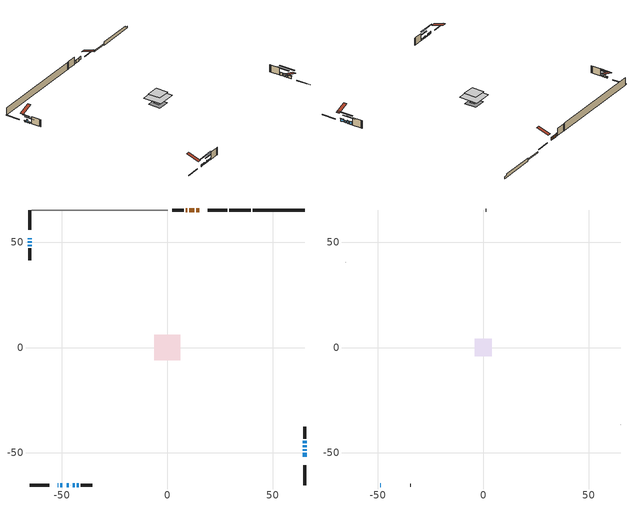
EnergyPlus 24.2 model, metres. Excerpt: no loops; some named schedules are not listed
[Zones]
conditioned space
 floor adiabatic (Floor2 construction): -1.74,-1.74 -1.74,1.74 1.74,1.74 1.74,-1.74 z0.92
 floor adiabatic (AdiabaticFloorConstruction): -6.13,-6.13 -6.13,6.13 6.13,6.13 6.13,-6.13 z3.36
 floor foundation (Slab1 construction): -4,-4 -4,4 4,4 4,-4 z-1.31
 floor foundation (Slab2 construction): -1.74,-1.74 -1.74,1.74 1.74,1.74 1.74,-1.74 z-0.65
 wall outside (RimJoist1 construction): 28.58,65.29 19.22,65.29 / -65.29,-65.29 -55.92,-65.29 / -65.29,65.29 -65.29,55.92 / 65.29,-65.29 65.29,-55.92 z0.92:1.22
 wall outside (AdiabaticWallConstruction 1): 15.23,65.29 13.71,65.29 / 12.78,65.29 10.42,65.29 / 9.49,65.29 8.78,65.29 z0.92:2.95
 wall outside (AdiabaticWallConstruction): -51.94,-65.29 -51.73,-65.29 / -45.93,-65.29 -45.72,-65.29 z0.92:2.14; 65.29,-51.93 65.29,-49.9 z0.92:2.6; -50.8,-65.29 -49.83,-65.29 / -43,-65.29 -42.03,-65.29 z0.92:1.78; -65.29,51.94 -65.29,51.32 z0.92:1.53; 65.29,-48.98 65.29,-48.31 z0.92:2.09; -47.77,-65.29 -46.85,-65.29 z0.92:1.43; 65.29,-47.38 65.29,-46.37 / 65.29,-45.44 65.29,-44.17 / -65.29,50.4 -65.29,49.76 z0.92:2.95; -44.79,-65.29 -43.93,-65.29 / -65.29,48.83 -65.29,47.97 z0.92:1.89
 wall outside (Wall1 construction): 7.86,65.29 2.33,65.29 / -41.11,-65.29 -35.58,-65.29 / -65.29,47.04 -65.29,41.52 / 65.29,-43.24 65.29,-37.72 z0.92:5.8
 wall foundation (FoundationWall1 construction): 40.5,65.29,-1.31 40.5,65.29,0.92 62.81,65.29,0.92 62.81,65.29,-0.16 65.29,65.29,-0.16 65.29,65.29,-1.31
 wall foundation (FoundationWall2 construction): 39.57,65.29 29.51,65.29 z-0.65:0.02
 wall adiabatic (Wall4 construction): 0.32,65.29 -64.36,65.29 z0.92:5.8
 window (WindowConstruction 9): -51.93,-65.29 -51.73,-65.29 z0.92:2.14
 window (WindowConstruction 6): 65.29,-51.93 65.29,-49.9 z0.92:2.6
 window (WindowConstruction 7): -50.8,-65.29 -49.83,-65.29 z0.92:1.78
 window (WindowConstruction 8): -65.29,51.93 -65.29,51.32 z0.92:1.53
 window (WindowConstruction 11): 65.29,-48.97 65.29,-48.31 z0.92:2.09
 window (WindowConstruction 12): -47.77,-65.29 -46.86,-65.29 z0.92:1.43
 window (WindowConstruction 10): -45.93,-65.29 -45.72,-65.29 z0.92:2.14
 window (WindowConstruction): 65.29,-47.38 65.29,-46.37 z0.92:2.95
 window (WindowConstruction 1): 65.29,-45.44 65.29,-44.17 z0.92:2.95
 window (WindowConstruction 2): -44.79,-65.29 -43.93,-65.29 z0.92:1.89
 window (WindowConstruction 3): -43,-65.29 -42.04,-65.29 z0.92:1.78
 window (WindowConstruction 4): -65.29,50.4 -65.29,49.76 z0.92:2.95
 window (WindowConstruction 5): -65.29,48.83 -65.29,47.97 z0.92:1.89
 door (Door): 15.23,65.29 13.71,65.29 z0.92:2.95
 door (Door 1): 12.78,65.29 10.42,65.29 z0.92:2.95
 door (Door 2): 9.49,65.29 8.78,65.29 z0.92:2.95
 ceiling adiabatic (AdiabaticFloorConstruction): 6.13,-6.13 6.13,6.13 -6.13,6.13 -6.13,-6.13 z3.36
attic - vented
 floor to conditioned space (Floor1 construction Reversed): -4.15,-4.15 -4.15,4.15 4.15,4.15 4.15,-4.15 z5.8
 wall outside (AdiabaticWallConstruction): -48.91,-65.29 -48.7,-65.29 z0.92:2.14
 wall outside (Wall3 construction): 1.4,65.29 1.25,65.29 / -34.65,-65.29 -34.5,-65.29 / -65.29,40.59 -65.29,40.44 / 65.29,-36.79 65.29,-36.64 z0.92:5.8
 window (WindowConstruction 13): -48.9,-65.29 -48.7,-65.29 z0.92:2.14
 roof outside (Roof1 construction): 16.16,65.29,5.8 16.16,57.2,8.49 18.29,57.2,8.49 18.29,65.29,5.8; -52.86,-65.29,5.8 -52.86,-57.2,8.49 -55,-57.2,8.49 -55,-65.29,5.8; -65.29,52.86,5.8 -57.2,52.86,8.49 -57.2,55,8.49 -65.29,55,5.8; 65.29,-52.86,5.8 57.2,-52.86,8.49 57.2,-55,8.49 65.29,-55,5.8
shading: 65.29,-49.7 65.29,-52.14 65.7,-52.14 65.7,-49.7 z2.8; -49.63,-65.29 -51,-65.29 -51,-65.7 -49.63,-65.7 z1.98; -65.29,51.12 -65.29,52.14 -65.7,52.14 -65.7,51.12 z1.73; 65.29,-43.23 65.29,-54.06 65.7,-54.06 65.7,-43.23 z7.17; -41.78,-65.29 -52.85,-65.29 -52.85,-65.7 -41.78,-65.7 z6.51; 65.29,-43.73 65.29,-50.02 65.7,-50.02 65.7,-43.73 z5.59; 65.29,-41.53 65.29,-48.08 65.7,-48.08 65.7,-41.53 z5.59; -41.29,-65.29 -47.43,-65.29 -47.43,-65.7 -41.29,-65.7 z4.53; -39.4,-65.29 -45.64,-65.29 -45.64,-65.7 -39.4,-65.7 z4.42; -65.29,47.12 -65.29,53.03 -65.7,53.03 -65.7,47.12 z5.59; -65.29,45.33 -65.29,51.47 -65.7,51.47 -65.7,45.33 z4.53
[Building]
Building 1: Terrain=Suburbs
[Site:Location]
Erieau AUT_ON: Latitude {deg}=42.25; Longitude {deg}=-81.9; Time Zone {hr}=-5; Elevation {m}=178; Keep Site Location Information=Yes
[Site:GroundTemperature:Shallow]
5.2292, 3.30147, 3.1471, 4.0619, 7.73432, 11.3896, 14.5586, 16.5661, 16.7366, 15.1039, 12.0157, 8.47254
[Site:WaterMainsTemperature]
Calculation Method=Schedule; Temperature Schedule=mains temperature schedule
[Material] Roughness=Rough; Thermal Absorptance=0.9
Name | Thickness {m} | Conductivity {W/m-K} | Density {kg/m3} | Specific Heat {J/kg-K} | Solar Absorptance | Visible Absorptance
asphalt or fiberglass shingles | 0.00635 | 0.162714 | 1121.4 | 1465.45 | 0.4 | 0.4
ceiling loosefill ins | 0.169333 | 0.0480833 | 16.02 | 1046.75 | 0.7 | 0.7
ceiling stud and cavity | 0.1397 | 0.80136 | 65.682 | 1177.47 | 0.7 | 0.7
concrete 4.0 in. | 0.1016 | 1.803125 | 2242.8 | 837.4 | 0.7 | 0.7
concrete 8.0 in. | 0.2032 | 1.803125 | 2242.8 | 837.4 | 0.7 | 0.7
door material | 0.04445 | 0.0451087 | 512.64 | 1214.23 | 0.7 | 0.7
door material 1 | 0.04445 | 0.053851 | 512.64 | 1214.23 | 0.7 | 0.7
exterior vertical ins | 0.0457286 | 0.029427 | 32.04 | 1214.23 | 0.7 | 0.7
exterior vertical ins 1 | 0.00963796 | 0.029427 | 32.04 | 1214.23 | 0.7 | 0.7
floor covering | 0.0127 | 0.0433444 | 54.468 | 1339.84 | 0.6 | 0.6
floor rigid ins; wall rigid ins | 0.512978 | 0.029427 | 32.04 | 1214.23 | 0.7 | 0.7
floor stud and cavity | 0.1397 | 0.100952 | 92.3553 | 1139.71 | 0.7 | 0.7
floor stud and cavity 1 | 0.1397 | 1.75129 | 37.0049 | 1207.88 | 0.7 | 0.7
furniture material conditioned space 1 | 0.1524 | 0.115458 | 640.8 | 1214.23 | 0.6 | 0.6
gypsum board | 0.0127 | 0.160291 | 801 | 837.4 | 0.6 | 0.6
gypsum board 1 | 0.0127 | 0.160291 | 801 | 837.4 | 0.7 | 0.7
osb sheathing 0.5 in. | 0.0127 | 0.115458 | 512.64 | 1214.23 | 0.7 | 0.7
osb sheathing 0.5 in. 1 | 0.0127 | 0.115458 | 512.64 | 1214.23 | 0.4 | 0.4
osb sheathing 0.75 in. | 0.01905 | 0.115458 | 512.64 | 1214.23 | 0.7 | 0.7
osb sheathing 2.0 in. | 0.0508 | 0.115458 | 512.64 | 1214.23 | 0.7 | 0.7
rim joist rigid ins | 0.051816 | 0.029427 | 32.04 | 1214.23 | 0.7 | 0.7
rim joist stud and cavity | 0.0508 | 0.311623 | 125.044 | 1163.47 | 0.6 | 0.6
slab rigid ins | 0.00025908 | 0.029427 | 32.04 | 1214.23 | 0.7 | 0.7
wall stud and cavity | 0.1397 | 0.515213 | 139.0536 | 1170.24 | 0.7 | 0.7
wall stud and cavity 1 | 0.0889 | 6.9971 | 50.32683 | 1063.81 | 0.6 | 0.6
wall stud and cavity 2 | 0.1397 | 0.321811 | 139.0536 | 1170.24 | 0.7 | 0.7
wall stud and cavity 3 | 0.0889 | 0.380278 | 52.3479 | 1209.89 | 0.7 | 0.7
wall stud and cavity 4 | 0.0889 | 0.391764 | 83.0341 | 1211.67 | 0.7 | 0.7
wood siding | 0.0254 | 0.102417 | 544.68 | 1172.36 | 0.4 | 0.4
wood siding 1 | 0.00254 | 0.102417 | 544.68 | 1172.36 | 0.4 | 0.4
wood siding 2; wood siding 3; wood siding 4 | 0.0254 | 0.102417 | 544.68 | 1172.36 | 0.7 | 0.7
[WindowMaterial:SimpleGlazingSystem]
Name | U-Factor {W/m2-K} | Solar Heat Gain Coefficient
WindowMaterial | 3.988795 | 0.7
WindowMaterial 1 | 4.269856 | 0.68
WindowMaterial 2 | 4.31414 | 0.68
WindowMaterial 3 | 4.037058 | 0.7
WindowMaterial 4 | 4.786554 | 0.64
WindowMaterial 5 | 3.026374 | 0.54
WindowMaterial 6 | 4.786554 | 0.61
WindowMaterial 7 | 2.52557 | 0.59
WindowMaterial 8 | 4.701384 | 0.64
[Construction]
AdiabaticFloorConstruction: floor stud and cavity 1, floor rigid ins, osb sheathing 0.75 in., floor covering
AdiabaticWallConstruction: wood siding 3, wall rigid ins, wall stud and cavity 3, gypsum board
AdiabaticWallConstruction 1: wood siding 4, wall rigid ins, wall stud and cavity 3, gypsum board
Door; Door 2: door material
Door 1: door material 1
Floor1 construction Reversed: gypsum board, ceiling stud and cavity, ceiling loosefill ins
Floor2 construction: floor stud and cavity, osb sheathing 0.75 in., floor covering
FoundationWall1 construction; FoundationWall2 construction: concrete 8.0 in., gypsum board 1
furniture construction conditioned space 1: furniture material conditioned space 1
PartitionWallConstruction: gypsum board, wall stud and cavity 4, gypsum board
RimJoist1 construction: wood siding 2, rim joist rigid ins, osb sheathing 2.0 in., rim joist stud and cavity
Roof1 construction: asphalt or fiberglass shingles
Slab1 construction: slab rigid ins, concrete 4.0 in.
Slab2 construction: concrete 4.0 in.
Wall1 construction: wood siding, osb sheathing 0.5 in., wall stud and cavity, gypsum board
Wall3 construction: wood siding 1, wall stud and cavity 1
Wall4 construction: osb sheathing 0.5 in. 1, wall stud and cavity 2, gypsum board
WindowConstruction: WindowMaterial
WindowConstruction 1; WindowConstruction 4: WindowMaterial 1
WindowConstruction 10: WindowMaterial 6
WindowConstruction 11: WindowMaterial 7
WindowConstruction 12: WindowMaterial 8
WindowConstruction 13; WindowConstruction 9: WindowMaterial 5
WindowConstruction 2; WindowConstruction 3; WindowConstruction 5; WindowConstruction 7: WindowMaterial 2
WindowConstruction 6: WindowMaterial 3
WindowConstruction 8: WindowMaterial 4
[Zone] Multiplier=1; Part of Total Floor Area=Yes
Name | Volume {m3}
attic - vented | 30.2146
conditioned space | 538.8
[Space]
Name | Zone | Volume {m3}
attic - vented 1 | attic - vented | 30.2146
conditioned space 1 | conditioned space | 538.8
[ZoneInfiltration:EffectiveLeakageArea]
infil attic - vented 1: Zone or Space=attic - vented 1; Schedule=Always On Discrete; Effective Air Leakage Area {cm2}=3312.48; Stack Coefficient=0.000526797; Wind Coefficient=1.55075e-05
[ZoneMixing]
whole house fan mix: Zone or Space=attic - vented; Schedule=Always On Continuous; Design Flow Rate Calculation Method=Flow/Zone; Design Flow Rate {m3/s}=0; Source Zone or Space=conditioned space
[SurfaceProperty:ExposedFoundationPerimeter] Exposed Perimeter Calculation Method=TotalExposedPerimeter
Name | Total Exposed Perimeter {m}
Slab1 | 24.789
Slab2 | 10.058
[InternalMass] Zone or ZoneList=conditioned space; Space or SpaceList=conditioned space 1
Name | Construction | Surface Area {m2}
furniture mass conditioned space 1 | furniture construction conditioned space 1 | 95.2799
partition wall mass | PartitionWallConstruction | 226.12
[Lights]
interior lighting: Zone or ZoneList or Space or SpaceList=conditioned space 1; Schedule=interior lighting schedule; Design Level Calculation Method=LightingLevel; Lighting Level {W}=343.2; Return Air Fraction=0; Fraction Radiant=0.6; Fraction Visible=0.2; Fraction Replaceable=1
[People]
occupants: Zone or ZoneList or Space or SpaceList=conditioned space 1; Number of People Schedule=occupants schedule; Number of People Calculation Method=People; Number of People=3; Fraction Radiant=0.314171; Sensible Heat Fraction=0.56303; Activity Level Schedule=occupants activity schedule; Carbon Dioxide Generation Rate {m3/s-W}=0; Enable ASHRAE 55 Comfort Warnings=No; Mean Radiant Temperature Calculation Type=EnclosureAveraged
[ElectricEquipment] Zone or ZoneList or Space or SpaceList=conditioned space 1; Design Level Calculation Method=EquipmentLevel
Name | Schedule | Design Level {W} | Fraction Latent | Fraction Radiant | Fraction Lost
clothes dryer | clothes dryer schedule | 140.772 | 0.015 | 0.081 | 0.85
clothes washer | clothes washer schedule | 32.1985 | 0.03 | 0.162 | 0.7
cooking range | cooking range schedule | 208.969 | 0.08 | 0.432 | 0.2
dishwasher | dishwasher schedule | 66.8632 | 0.3 | 0.18 | 0.4
fridge | fridge schedule | 72.9452 | 0 | 0.6 | 0
mech vent bath fan 0 | mech vent bath fan 0 schedule | 50.2 | 0 | 0 | 1
mech vent bath fan 1 | mech vent bath fan 1 schedule | 50.2 | 0 | 0 | 1
mech vent house fan | mech vent house fan schedule | 0 | 0 | 0 | 1
mech vent house fan cfis | mech vent house fan cfis schedule | 0 | 0 | 0 | 0
mech vent range fan 0 | mech vent range fan 0 schedule | 57 | 0 | 0 | 1
misc plug loads | misc plug loads schedule | 494.7 | 0.045 | 0.513 | 0.1
whole house fan | Always On Discrete | 0 | 0 | 0 | 1
[OtherEquipment] Zone or ZoneList or Space or SpaceList=conditioned space 1; Design Level Calculation Method=EquipmentLevel
Name | Fuel Type | Schedule | Design Level {W} | Fraction Latent | Fraction Radiant | Fraction Lost
clothes dryer 1 | Electricity | clothes dryer schedule | 0 | 0.015 | 0.081 | 0.85
cooking range 1 | Electricity | cooking range schedule | 0 | 0.08 | 0.432 | 0.2
general water use latent | None | general water use schedule | 59.3978 | 1 | 0 | 0
general water use sensible | None | general water use schedule | -58.539 | 0 | 0.6 | 0
mech vent house fan latent load | None | Always On Discrete | 0 | 1 | 0 | 0
mech vent house fan sensible load | None | Always On Discrete | 0 | 0 | 0 | 0
water heater energy adjustment1 | NaturalGas | Always On Discrete | 0.01 | 0 | 0 | 1
[ZoneInfiltration:DesignFlowRate] Zone or ZoneList or Space or SpaceList=conditioned space 1; Schedule=Always On Discrete; Design Flow Rate Calculation Method=Flow/Zone; Design Flow Rate {m3/s}=0
infil flow; natural vent flow; whole house fan flow
[Foundation:Kiva] Initial Indoor Air Temperature {C}=18; Wall Depth Below Slab {m}=0.2032; Custom Block X Position 1 {m}=0.2159; Custom Block Z Position 1 {m}=0
Name | Wall Height Above Grade {m} | Custom Block Material Name 1 | Custom Block Depth 1 {m}
Foundation Kiva 1 | 0.920008 | exterior vertical ins | 2.23001
Foundation Kiva 2 | 0.0200254 | exterior vertical ins 1 | 0.670011
[Foundation:Kiva:Settings]
Soil Conductivity {W/m-K}=0.849921; Soil Density {kg/m3}=1842.3; Soil Specific Heat {J/kg-K}=418.7; Ground Solar Absorptivity=0.9; Ground Thermal Absorptivity=0.9; Ground Surface Roughness {m}=0.03; Far-Field Width {m}=40; Deep-Ground Boundary Condition=ZeroFlux; Deep-Ground Depth {m}=40; Minimum Cell Dimension {m}=0.2; Maximum Cell Growth Coefficient=3; Simulation Timestep=Timestep
[Exterior:Lights]
exterior lighting: Schedule=exterior lighting schedule; Design Level {W}=75.6
[Schedule:Constant]
Name | Hourly Value
Always On Continuous; mech vent house fan schedule; mech vent house fan cfis schedule; Always On Discrete | 1
occupants activity schedule | 117.228
fridge schedule | 0
[Schedule:Week:Daily]
interior lighting schedule Week Rule - Jan1-Jan27: interior lighting schedule day, interior lighting schedule day, interior lighting schedule day, interior lighting schedule day, interior lighting schedule day, interior lighting schedule day, interior lighting schedule day, interior lighting schedule default day, interior lighting schedule default day, interior lighting schedule default day, interior lighting schedule default day, interior lighting schedule default day
interior lighting schedule Week Rule - Jan28-Feb3: interior lighting schedule day, interior lighting schedule day, interior lighting schedule day, interior lighting schedule day, interior lighting schedule day 1, interior lighting schedule day 1, interior lighting schedule day 1, interior lighting schedule default day, interior lighting schedule default day, interior lighting schedule default day, interior lighting schedule default day, interior lighting schedule default day
interior lighting schedule Week Rule - Feb4-Feb24: interior lighting schedule day 1, interior lighting schedule day 1, interior lighting schedule day 1, interior lighting schedule day 1, interior lighting schedule day 1, interior lighting schedule day 1, interior lighting schedule day 1, interior lighting schedule default day, interior lighting schedule default day, interior lighting schedule default day, interior lighting schedule default day, interior lighting schedule default day
interior lighting schedule Week Rule - Feb25-Mar3: interior lighting schedule day 1, interior lighting schedule day 1, interior lighting schedule day 1, interior lighting schedule day 1, interior lighting schedule day 2, interior lighting schedule day 2, interior lighting schedule day 2, interior lighting schedule default day, interior lighting schedule default day, interior lighting schedule default day, interior lighting schedule default day, interior lighting schedule default day
interior lighting schedule Week Rule - Mar4-Mar31: interior lighting schedule day 2, interior lighting schedule day 2, interior lighting schedule day 2, interior lighting schedule day 2, interior lighting schedule day 2, interior lighting schedule day 2, interior lighting schedule day 2, interior lighting schedule default day, interior lighting schedule default day, interior lighting schedule default day, interior lighting schedule default day, interior lighting schedule default day
interior lighting schedule Week Rule - Apr1-Apr28: interior lighting schedule day 3, interior lighting schedule day 3, interior lighting schedule day 3, interior lighting schedule day 3, interior lighting schedule day 3, interior lighting schedule day 3, interior lighting schedule day 3, interior lighting schedule default day, interior lighting schedule default day, interior lighting schedule default day, interior lighting schedule default day, interior lighting schedule default day
interior lighting schedule Week Rule - Apr29-May5: interior lighting schedule day 3, interior lighting schedule day 3, interior lighting schedule day 4, interior lighting schedule day 4, interior lighting schedule day 4, interior lighting schedule day 4, interior lighting schedule day 4, interior lighting schedule default day, interior lighting schedule default day, interior lighting schedule default day, interior lighting schedule default day, interior lighting schedule default day
interior lighting schedule Week Rule - May6-May26: interior lighting schedule day 4, interior lighting schedule day 4, interior lighting schedule day 4, interior lighting schedule day 4, interior lighting schedule day 4, interior lighting schedule day 4, interior lighting schedule day 4, interior lighting schedule default day, interior lighting schedule default day, interior lighting schedule default day, interior lighting schedule default day, interior lighting schedule default day
interior lighting schedule Week Rule - May27-Jun2: interior lighting schedule day 4, interior lighting schedule day 4, interior lighting schedule day 4, interior lighting schedule day 4, interior lighting schedule day 4, interior lighting schedule day 5, interior lighting schedule day 5, interior lighting schedule default day, interior lighting schedule default day, interior lighting schedule default day, interior lighting schedule default day, interior lighting schedule default day
interior lighting schedule Week Rule - Jun3-Jun30: interior lighting schedule day 5, interior lighting schedule day 5, interior lighting schedule day 5, interior lighting schedule day 5, interior lighting schedule day 5, interior lighting schedule day 5, interior lighting schedule day 5, interior lighting schedule default day, interior lighting schedule default day, interior lighting schedule default day, interior lighting schedule default day, interior lighting schedule default day
interior lighting schedule Week Rule - Jul1-Jul28: interior lighting schedule day 6, interior lighting schedule day 6, interior lighting schedule day 6, interior lighting schedule day 6, interior lighting schedule day 6, interior lighting schedule day 6, interior lighting schedule day 6, interior lighting schedule default day, interior lighting schedule default day, interior lighting schedule default day, interior lighting schedule default day, interior lighting schedule default day
interior lighting schedule Week Rule - Jul29-Aug4: interior lighting schedule day 6, interior lighting schedule day 6, interior lighting schedule day 6, interior lighting schedule day 7, interior lighting schedule day 7, interior lighting schedule day 7, interior lighting schedule day 7, interior lighting schedule default day, interior lighting schedule default day, interior lighting schedule default day, interior lighting schedule default day, interior lighting schedule default day
interior lighting schedule Week Rule - Aug5-Aug25: interior lighting schedule day 7, interior lighting schedule day 7, interior lighting schedule day 7, interior lighting schedule day 7, interior lighting schedule day 7, interior lighting schedule day 7, interior lighting schedule day 7, interior lighting schedule default day, interior lighting schedule default day, interior lighting schedule default day, interior lighting schedule default day, interior lighting schedule default day
interior lighting schedule Week Rule - Aug26-Sep1: interior lighting schedule day 7, interior lighting schedule day 7, interior lighting schedule day 7, interior lighting schedule day 7, interior lighting schedule day 7, interior lighting schedule day 7, interior lighting schedule day 8, interior lighting schedule default day, interior lighting schedule default day, interior lighting schedule default day, interior lighting schedule default day, interior lighting schedule default day
interior lighting schedule Week Rule - Sep2-Sep29: interior lighting schedule day 8, interior lighting schedule day 8, interior lighting schedule day 8, interior lighting schedule day 8, interior lighting schedule day 8, interior lighting schedule day 8, interior lighting schedule day 8, interior lighting schedule default day, interior lighting schedule default day, interior lighting schedule default day, interior lighting schedule default day, interior lighting schedule default day
interior lighting schedule Week Rule - Sep30-Oct6: interior lighting schedule day 8, interior lighting schedule day 9, interior lighting schedule day 9, interior lighting schedule day 9, interior lighting schedule day 9, interior lighting schedule day 9, interior lighting schedule day 9, interior lighting schedule default day, interior lighting schedule default day, interior lighting schedule default day, interior lighting schedule default day, interior lighting schedule default day
interior lighting schedule Week Rule - Oct7-Oct27: interior lighting schedule day 9, interior lighting schedule day 9, interior lighting schedule day 9, interior lighting schedule day 9, interior lighting schedule day 9, interior lighting schedule day 9, interior lighting schedule day 9, interior lighting schedule default day, interior lighting schedule default day, interior lighting schedule default day, interior lighting schedule default day, interior lighting schedule default day
interior lighting schedule Week Rule - Oct28-Nov3: interior lighting schedule day 9, interior lighting schedule day 9, interior lighting schedule day 9, interior lighting schedule day 9, interior lighting schedule day 10, interior lighting schedule day 10, interior lighting schedule day 10, interior lighting schedule default day, interior lighting schedule default day, interior lighting schedule default day, interior lighting schedule default day, interior lighting schedule default day
interior lighting schedule Week Rule - Nov4-Nov24: interior lighting schedule day 10, interior lighting schedule day 10, interior lighting schedule day 10, interior lighting schedule day 10, interior lighting schedule day 10, interior lighting schedule day 10, interior lighting schedule day 10, interior lighting schedule default day, interior lighting schedule default day, interior lighting schedule default day, interior lighting schedule default day, interior lighting schedule default day
interior lighting schedule Week Rule - Nov25-Dec1: interior lighting schedule day 10, interior lighting schedule day 10, interior lighting schedule day 10, interior lighting schedule day 10, interior lighting schedule day 10, interior lighting schedule day 10, interior lighting schedule day 11, interior lighting schedule default day, interior lighting schedule default day, interior lighting schedule default day, interior lighting schedule default day, interior lighting schedule default day
interior lighting schedule Week Rule - Dec2-Dec31: interior lighting schedule day 11, interior lighting schedule day 11, interior lighting schedule day 11, interior lighting schedule day 11, interior lighting schedule day 11, interior lighting schedule day 11, interior lighting schedule day 11, interior lighting schedule default day, interior lighting schedule default day, interior lighting schedule default day, interior lighting schedule default day, interior lighting schedule default day
occupants schedule Week Rule - Jan1-Dec31: occupants schedule day, occupants schedule day, occupants schedule day, occupants schedule day, occupants schedule day, occupants schedule day, occupants schedule day, occupants schedule default day, occupants schedule default day, occupants schedule default day, occupants schedule default day, occupants schedule default day
clothes dryer schedule Week Rule - Jan1-Dec31: clothes dryer schedule day, clothes dryer schedule day, clothes dryer schedule day, clothes dryer schedule day, clothes dryer schedule day, clothes dryer schedule day, clothes dryer schedule day, clothes dryer schedule default day, clothes dryer schedule default day, clothes dryer schedule default day, clothes dryer schedule default day, clothes dryer schedule default day
clothes washer schedule Week Rule - Jan1-Dec31: clothes washer schedule day, clothes washer schedule day, clothes washer schedule day, clothes washer schedule day, clothes washer schedule day, clothes washer schedule day, clothes washer schedule day, clothes washer schedule default day, clothes washer schedule default day, clothes washer schedule default day, clothes washer schedule default day, clothes washer schedule default day
cooking range schedule Week Rule - Jan1-Dec31: cooking range schedule day, cooking range schedule day, cooking range schedule day, cooking range schedule day, cooking range schedule day, cooking range schedule day, cooking range schedule day, cooking range schedule default day, cooking range schedule default day, cooking range schedule default day, cooking range schedule default day, cooking range schedule default day
dishwasher schedule Week Rule - Jan1-Dec31: dishwasher schedule day, dishwasher schedule day, dishwasher schedule day, dishwasher schedule day, dishwasher schedule day, dishwasher schedule day, dishwasher schedule day, dishwasher schedule default day, dishwasher schedule default day, dishwasher schedule default day, dishwasher schedule default day, dishwasher schedule default day
mech vent bath fan 0 schedule Week Rule - Jan1-Dec31: mech vent bath fan 0 schedule day, mech vent bath fan 0 schedule day, mech vent bath fan 0 schedule day, mech vent bath fan 0 schedule day, mech vent bath fan 0 schedule day, mech vent bath fan 0 schedule day, mech vent bath fan 0 schedule day, mech vent bath fan 0 schedule default day, mech vent bath fan 0 schedule default day, mech vent bath fan 0 schedule default day, mech vent bath fan 0 schedule default day, mech vent bath fan 0 schedule default day
mech vent bath fan 1 schedule Week Rule - Jan1-Dec31: mech vent bath fan 1 schedule day, mech vent bath fan 1 schedule day, mech vent bath fan 1 schedule day, mech vent bath fan 1 schedule day, mech vent bath fan 1 schedule day, mech vent bath fan 1 schedule day, mech vent bath fan 1 schedule day, mech vent bath fan 1 schedule default day, mech vent bath fan 1 schedule default day, mech vent bath fan 1 schedule default day, mech vent bath fan 1 schedule default day, mech vent bath fan 1 schedule default day
mech vent range fan 0 schedule Week Rule - Jan1-Dec31: mech vent range fan 0 schedule day, mech vent range fan 0 schedule day, mech vent range fan 0 schedule day, mech vent range fan 0 schedule day, mech vent range fan 0 schedule day, mech vent range fan 0 schedule day, mech vent range fan 0 schedule day, mech vent range fan 0 schedule default day, mech vent range fan 0 schedule default day, mech vent range fan 0 schedule default day, mech vent range fan 0 schedule default day, mech vent range fan 0 schedule default day
misc plug loads schedule Week Rule - Jan1-Dec31: misc plug loads schedule day, misc plug loads schedule day, misc plug loads schedule day, misc plug loads schedule day, misc plug loads schedule day, misc plug loads schedule day, misc plug loads schedule day, misc plug loads schedule default day, misc plug loads schedule default day, misc plug loads schedule default day, misc plug loads schedule default day, misc plug loads schedule default day
general water use schedule Week Rule - Jan1-Dec31: general water use schedule day, general water use schedule day, general water use schedule day, general water use schedule day, general water use schedule day, general water use schedule day, general water use schedule day, general water use schedule default day, general water use schedule default day, general water use schedule default day, general water use schedule default day, general water use schedule default day
exterior lighting schedule Week Rule - Jan1-Jan27: exterior lighting schedule day, exterior lighting schedule day, exterior lighting schedule day, exterior lighting schedule day, exterior lighting schedule day, exterior lighting schedule day, exterior lighting schedule day, exterior lighting schedule default day, exterior lighting schedule default day, exterior lighting schedule default day, exterior lighting schedule default day, exterior lighting schedule default day
exterior lighting schedule Week Rule - Jan28-Feb3: exterior lighting schedule day, exterior lighting schedule day, exterior lighting schedule day, exterior lighting schedule day, exterior lighting schedule day 1, exterior lighting schedule day 1, exterior lighting schedule day 1, exterior lighting schedule default day, exterior lighting schedule default day, exterior lighting schedule default day, exterior lighting schedule default day, exterior lighting schedule default day
exterior lighting schedule Week Rule - Feb4-Feb24: exterior lighting schedule day 1, exterior lighting schedule day 1, exterior lighting schedule day 1, exterior lighting schedule day 1, exterior lighting schedule day 1, exterior lighting schedule day 1, exterior lighting schedule day 1, exterior lighting schedule default day, exterior lighting schedule default day, exterior lighting schedule default day, exterior lighting schedule default day, exterior lighting schedule default day
exterior lighting schedule Week Rule - Feb25-Mar3: exterior lighting schedule day 1, exterior lighting schedule day 1, exterior lighting schedule day 1, exterior lighting schedule day 1, exterior lighting schedule day 2, exterior lighting schedule day 2, exterior lighting schedule day 2, exterior lighting schedule default day, exterior lighting schedule default day, exterior lighting schedule default day, exterior lighting schedule default day, exterior lighting schedule default day
exterior lighting schedule Week Rule - Mar4-Mar31: exterior lighting schedule day 2, exterior lighting schedule day 2, exterior lighting schedule day 2, exterior lighting schedule day 2, exterior lighting schedule day 2, exterior lighting schedule day 2, exterior lighting schedule day 2, exterior lighting schedule default day, exterior lighting schedule default day, exterior lighting schedule default day, exterior lighting schedule default day, exterior lighting schedule default day
exterior lighting schedule Week Rule - Apr1-Apr28: exterior lighting schedule day 3, exterior lighting schedule day 3, exterior lighting schedule day 3, exterior lighting schedule day 3, exterior lighting schedule day 3, exterior lighting schedule day 3, exterior lighting schedule day 3, exterior lighting schedule default day, exterior lighting schedule default day, exterior lighting schedule default day, exterior lighting schedule default day, exterior lighting schedule default day
exterior lighting schedule Week Rule - Apr29-May5: exterior lighting schedule day 3, exterior lighting schedule day 3, exterior lighting schedule day 4, exterior lighting schedule day 4, exterior lighting schedule day 4, exterior lighting schedule day 4, exterior lighting schedule day 4, exterior lighting schedule default day, exterior lighting schedule default day, exterior lighting schedule default day, exterior lighting schedule default day, exterior lighting schedule default day
exterior lighting schedule Week Rule - May6-May26: exterior lighting schedule day 4, exterior lighting schedule day 4, exterior lighting schedule day 4, exterior lighting schedule day 4, exterior lighting schedule day 4, exterior lighting schedule day 4, exterior lighting schedule day 4, exterior lighting schedule default day, exterior lighting schedule default day, exterior lighting schedule default day, exterior lighting schedule default day, exterior lighting schedule default day
exterior lighting schedule Week Rule - May27-Jun2: exterior lighting schedule day 4, exterior lighting schedule day 4, exterior lighting schedule day 4, exterior lighting schedule day 4, exterior lighting schedule day 4, exterior lighting schedule day 5, exterior lighting schedule day 5, exterior lighting schedule default day, exterior lighting schedule default day, exterior lighting schedule default day, exterior lighting schedule default day, exterior lighting schedule default day
exterior lighting schedule Week Rule - Jun3-Jun30: exterior lighting schedule day 5, exterior lighting schedule day 5, exterior lighting schedule day 5, exterior lighting schedule day 5, exterior lighting schedule day 5, exterior lighting schedule day 5, exterior lighting schedule day 5, exterior lighting schedule default day, exterior lighting schedule default day, exterior lighting schedule default day, exterior lighting schedule default day, exterior lighting schedule default day
exterior lighting schedule Week Rule - Jul1-Jul28: exterior lighting schedule day 6, exterior lighting schedule day 6, exterior lighting schedule day 6, exterior lighting schedule day 6, exterior lighting schedule day 6, exterior lighting schedule day 6, exterior lighting schedule day 6, exterior lighting schedule default day, exterior lighting schedule default day, exterior lighting schedule default day, exterior lighting schedule default day, exterior lighting schedule default day
exterior lighting schedule Week Rule - Jul29-Aug4: exterior lighting schedule day 6, exterior lighting schedule day 6, exterior lighting schedule day 6, exterior lighting schedule day 7, exterior lighting schedule day 7, exterior lighting schedule day 7, exterior lighting schedule day 7, exterior lighting schedule default day, exterior lighting schedule default day, exterior lighting schedule default day, exterior lighting schedule default day, exterior lighting schedule default day
exterior lighting schedule Week Rule - Aug5-Aug25: exterior lighting schedule day 7, exterior lighting schedule day 7, exterior lighting schedule day 7, exterior lighting schedule day 7, exterior lighting schedule day 7, exterior lighting schedule day 7, exterior lighting schedule day 7, exterior lighting schedule default day, exterior lighting schedule default day, exterior lighting schedule default day, exterior lighting schedule default day, exterior lighting schedule default day
[Schedule:Year]
interior lighting schedule: interior lighting schedule Week Rule - Jan1-Jan27, 1, 1, 1, 27, interior lighting schedule Week Rule - Jan28-Feb3, 1, 28, 2, 3, interior lighting schedule Week Rule - Feb4-Feb24, 2, 4, 2, 24, interior lighting schedule Week Rule - Feb25-Mar3, 2, 25, 3, 3, interior lighting schedule Week Rule - Mar4-Mar31, 3, 4, 3, 31, interior lighting schedule Week Rule - Apr1-Apr28, 4, 1, 4, 28, interior lighting schedule Week Rule - Apr29-May5, 4, 29, 5, 5, interior lighting schedule Week Rule - May6-May26, 5, 6, 5, 26, interior lighting schedule Week Rule - May27-Jun2, 5, 27, 6, 2, interior lighting schedule Week Rule - Jun3-Jun30, 6, 3, 6, 30, interior lighting schedule Week Rule - Jul1-Jul28, 7, 1, 7, 28, interior lighting schedule Week Rule - Jul29-Aug4, 7, 29, 8, 4, interior lighting schedule Week Rule - Aug5-Aug25, 8, 5, 8, 25, interior lighting schedule Week Rule - Aug26-Sep1, 8, 26, 9, 1, interior lighting schedule Week Rule - Sep2-Sep29, 9, 2, 9, 29, interior lighting schedule Week Rule - Sep30-Oct6, 9, 30, 10, 6, interior lighting schedule Week Rule - Oct7-Oct27, 10, 7, 10, 27, interior lighting schedule Week Rule - Oct28-Nov3, 10, 28, 11, 3, interior lighting schedule Week Rule - Nov4-Nov24, 11, 4, 11, 24, interior lighting schedule Week Rule - Nov25-Dec1, 11, 25, 12, 1, interior lighting schedule Week Rule - Dec2-Dec31, 12, 2, 12, 31
occupants schedule: occupants schedule Week Rule - Jan1-Dec31, 1, 1, 12, 31
clothes dryer schedule: clothes dryer schedule Week Rule - Jan1-Dec31, 1, 1, 12, 31
clothes washer schedule: clothes washer schedule Week Rule - Jan1-Dec31, 1, 1, 12, 31
cooking range schedule: cooking range schedule Week Rule - Jan1-Dec31, 1, 1, 12, 31
dishwasher schedule: dishwasher schedule Week Rule - Jan1-Dec31, 1, 1, 12, 31
mech vent bath fan 0 schedule: mech vent bath fan 0 schedule Week Rule - Jan1-Dec31, 1, 1, 12, 31
mech vent bath fan 1 schedule: mech vent bath fan 1 schedule Week Rule - Jan1-Dec31, 1, 1, 12, 31
mech vent range fan 0 schedule: mech vent range fan 0 schedule Week Rule - Jan1-Dec31, 1, 1, 12, 31
misc plug loads schedule: misc plug loads schedule Week Rule - Jan1-Dec31, 1, 1, 12, 31
general water use schedule: general water use schedule Week Rule - Jan1-Dec31, 1, 1, 12, 31
exterior lighting schedule: exterior lighting schedule Week Rule - Jan1-Jan27, 1, 1, 1, 27, exterior lighting schedule Week Rule - Jan28-Feb3, 1, 28, 2, 3, exterior lighting schedule Week Rule - Feb4-Feb24, 2, 4, 2, 24, exterior lighting schedule Week Rule - Feb25-Mar3, 2, 25, 3, 3, exterior lighting schedule Week Rule - Mar4-Mar31, 3, 4, 3, 31, exterior lighting schedule Week Rule - Apr1-Apr28, 4, 1, 4, 28, exterior lighting schedule Week Rule - Apr29-May5, 4, 29, 5, 5, exterior lighting schedule Week Rule - May6-May26, 5, 6, 5, 26, exterior lighting schedule Week Rule - May27-Jun2, 5, 27, 6, 2, exterior lighting schedule Week Rule - Jun3-Jun30, 6, 3, 6, 30, exterior lighting schedule Week Rule - Jul1-Jul28, 7, 1, 7, 28, exterior lighting schedule Week Rule - Jul29-Aug4, 7, 29, 8, 4, exterior lighting schedule Week Rule - Aug5-Aug25, 8, 5, 8, 25, exterior lighting schedule Week Rule - Aug26-Sep1, 8, 26, 9, 1, exterior lighting schedule Week Rule - Sep2-Sep29, 9, 2, 9, 29, exterior lighting schedule Week Rule - Sep30-Oct6, 9, 30, 10, 6, exterior lighting schedule Week Rule - Oct7-Oct27, 10, 7, 10, 27, exterior lighting schedule Week Rule - Oct28-Nov3, 10, 28, 11, 3, exterior lighting schedule Week Rule - Nov4-Nov24, 11, 4, 11, 24, exterior lighting schedule Week Rule - Nov25-Dec1, 11, 25, 12, 1, exterior lighting schedule Week Rule - Dec2-Dec31, 12, 2, 12, 31
[Schedule:Compact]
mains temperature schedule: Through: 01/01, For: AllDays, Until: 24:00, 8.89333, Through: 01/02, For: AllDays, Until: 24:00, 8.82722, Through: 01/03, For: AllDays, Until: 24:00, 8.76167, Through: 01/04, For: AllDays, Until: 24:00, 8.69778, Through: 01/05, For: AllDays, Until: 24:00, 8.635, Through: 01/06, For: AllDays, Until: 24:00, 8.57333, Through: 01/07, For: AllDays, Until: 24:00, 8.51333, Through: 01/08, For: AllDays, Until: 24:00, 8.455, Through: 01/09, For: AllDays, Until: 24:00, 8.39778, Through: 01/10, For: AllDays, Until: 24:00, 8.34167, Through: 01/11, For: AllDays, Until: 24:00, 8.28722, Through: 01/12, For: AllDays, Until: 24:00, 8.23444, Through: 01/13, For: AllDays, Until: 24:00, 8.18278, Through: 01/14, For: AllDays, Until: 24:00, 8.13222, Through: 01/15, For: AllDays, Until: 24:00, 8.08389, Through: 01/16, For: AllDays, Until: 24:00, 8.03667, Through: 01/17, For: AllDays, Until: 24:00, 7.99111, Through: 01/18, For: AllDays, Until: 24:00, 7.94667, Through: 01/19, For: AllDays, Until: 24:00, 7.90389, Through: 01/20, For: AllDays, Until: 24:00, 7.86278, Through: 01/21, For: AllDays, Until: 24:00, 7.82333, Through: 01/22, For: AllDays, Until: 24:00, 7.78556, Through: 01/23, For: AllDays, Until: 24:00, 7.74889, Through: 01/24, For: AllDays, Until: 24:00, 7.71444, Through: 01/25, For: AllDays, Until: 24:00, 7.68111, Through: 01/26, For: AllDays, Until: 24:00, 7.64944, Through: 01/27, For: AllDays, Until: 24:00, 7.61944, Through: 01/28, For: AllDays, Until: 24:00, 7.59111, Through: 01/29, For: AllDays, Until: 24:00, 7.56444, Through: 01/30, For: AllDays, Until: 24:00, 7.53944, Through: 01/31, For: AllDays, Until: 24:00, 7.51611, Through: 02/01, For: AllDays, Until: 24:00, 7.49444, Through: 02/02, For: AllDays, Until: 24:00, 7.47389, Through: 02/03, For: AllDays, Until: 24:00, 7.45556, Through: 02/04, For: AllDays, Until: 24:00, 7.43889, Through: 02/05, For: AllDays, Until: 24:00, 7.42389, Through: 02/06, For: AllDays, Until: 24:00, 7.41056, Through: 02/07, For: AllDays, Until: 24:00, 7.39889, Through: 02/08, For: AllDays, Until: 24:00, 7.38833, Through: 02/09, For: AllDays, Until: 24:00, 7.38, Through: 02/10, For: AllDays, Until: 24:00, 7.37389, Through: 02/11, For: AllDays, Until: 24:00, 7.36889, Through: 02/12, For: AllDays, Until: 24:00, 7.36556, Through: 02/13, For: AllDays, Until: 24:00, 7.36389, Through: 02/14, For: AllDays, Until: 24:00, 7.36389, Through: 02/15, For: AllDays, Until: 24:00, 7.36611, Through: 02/16, For: AllDays, Until: 24:00, 7.36944, Through: 02/17, For: AllDays, Until: 24:00, 7.375, Through: 02/18, For: AllDays, Until: 24:00, 7.38167, Through: 02/19, For: AllDays, Until: 24:00, 7.39056, Through: 02/20, For: AllDays, Until: 24:00, 7.40056, Through: 02/21, For: AllDays, Until: 24:00, 7.41278, Through: 02/22, For: AllDays, Until: 24:00, 7.42667, Through: 02/23, For: AllDays, Until: 24:00, 7.44222, Through: 02/24, For: AllDays, Until: 24:00, 7.45889, Through: 02/25, For: AllDays, Until: 24:00, 7.47778, Through: 02/26, For: AllDays, Until: 24:00, 7.49833, Through: 02/27, For: AllDays, Until: 24:00, 7.52056, Through: 02/28, For: AllDays, Until: 24:00, 7.54444, Through: 03/01, For: AllDays, Until: 24:00, 7.56944, Through: 03/02, For: AllDays, Until: 24:00, 7.59667, Through: 03/03, For: AllDays, Until: 24:00, 7.62556, Through: 03/04, For: AllDays, Until: 24:00, 7.65556, Through: 03/05, For: AllDays, Until: 24:00, 7.68778, Through: 03/06, For: AllDays, Until: 24:00, 7.72111, Through: 03/07, For: AllDays, Until: 24:00, 7.75611, Through: 03/08, For: AllDays, Until: 24:00, 7.79278, Through: 03/09, For: AllDays, Until: 24:00, 7.83111, Through: 03/10, For: AllDays, Until: 24:00, 7.87111, Through: 03/11, For: AllDays, Until: 24:00, 7.91222, Through: 03/12, For: AllDays, Until: 24:00, 7.95556, Through: 03/13, For: AllDays, Until: 24:00, 8, Through: 03/14, For: AllDays, Until: 24:00, 8.04556, Through: 03/15, For: AllDays, Until: 24:00, 8.09333, Through: 03/16, For: AllDays, Until: 24:00, 8.14222, Through: 03/17, For: AllDays, Until: 24:00, 8.19278, Through: 03/18, For: AllDays, Until: 24:00, 8.24444, Through: 03/19, For: AllDays, Until: 24:00, 8.29778, Through: 03/20, For: AllDays, Until: 24:00, 8.35278, Through: 03/21, For: AllDays, Until: 24:00, 8.40889, Through: 03/22, For: AllDays, Until: 24:00, 8.46611, Through: 03/23, For: AllDays, Until: 24:00, 8.52556, Through: 03/24, For: AllDays, Until: 24:00, 8.58556, Through: 03/25, For: AllDays, Until: 24:00, 8.64722, Through: 03/26, For: AllDays, Until: 24:00, 8.71, Through: 03/27, For: AllDays, Until: 24:00, 8.77444, Through: 03/28, For: AllDays, Until: 24:00, 8.84, Through: 03/29, For: AllDays, Until: 24:00, 8.90667, Through: 03/30, For: AllDays, Until: 24:00, 8.975, Through: 03/31, For: AllDays, Until: 24:00, 9.04389, Through: 04/01, For: AllDays, Until: 24:00, 9.11444, Through: 04/02, For: AllDays, Until: 24:00, 9.18611, Through: 04/03, For: AllDays, Until: 24:00, 9.25889, Through: 04/04, For: AllDays, Until: 24:00, 9.33278, Through: 04/05, For: AllDays, Until: 24:00, 9.40833, Through: 04/06, For: AllDays, Until: 24:00, 9.48444, Through: 04/07, For: AllDays, Until: 24:00, 9.56167, Through: 04/08, For: AllDays, Until: 24:00, 9.64, Through: 04/09, For: AllDays, Until: 24:00, 9.71889, Through: 04/10, For: AllDays, Until: 24:00, 9.79944, Through: 04/11, For: AllDays, Until: 24:00, 9.88056, Through: 04/12, For: AllDays, Until: 24:00, 9.96333, Through: 04/13, For: AllDays, Until: 24:00, 10.0461, Through: 04/14, For: AllDays, Until: 24:00, 10.1306, Through: 04/15, For: AllDays, Until: 24:00, 10.2156, Through: 04/16, For: AllDays, Until: 24:00, 10.3011, Through: 04/17, For: AllDays, Until: 24:00, 10.3878, Through: 04/18, For: AllDays, Until: 24:00, 10.4756, Through: 04/19, For: AllDays, Until: 24:00, 10.5639, Through: 04/20, For: AllDays, Until: 24:00, 10.6528, Through: 04/21, For: AllDays, Until: 24:00, 10.7422, Through: 04/22, For: AllDays, Until: 24:00, 10.8328, Through: 04/23, For: AllDays, Until: 24:00, 10.9239, Through: 04/24, For: AllDays, Until: 24:00, 11.0156, Through: 04/25, For: AllDays, Until: 24:00, 11.1083, Through: 04/26, For: AllDays, Until: 24:00, 11.2011, Through: 04/27, For: AllDays, Until: 24:00, 11.295, Through: 04/28, For: AllDays, Until: 24:00, 11.3889, Through: 04/29, For: AllDays, Until: 24:00, 11.4833, Through: 04/30, For: AllDays, Until: 24:00, 11.5783, Through: 05/01, For: AllDays, Until: 24:00, 11.6739, Through: 05/02, For: AllDays, Until: 24:00, 11.77, Through: 05/03, For: AllDays, Until: 24:00, 11.8661, Through: 05/04, For: AllDays, Until: 24:00, 11.9633, Through: 05/05, For: AllDays, Until: 24:00, 12.06, Through: 05/06, For: AllDays, Until: 24:00, 12.1578, Through: 05/07, For: AllDays, Until: 24:00, 12.255, Through: 05/08, For: AllDays, Until: 24:00, 12.3533, Through: 05/09, For: AllDays, Until: 24:00, 12.4511, Through: 05/10, For: AllDays, Until: 24:00, 12.5494, Through: 05/11, For: AllDays, Until: 24:00, 12.6483, Through: 05/12, For: AllDays, Until: 24:00, 12.7467, Through: 05/13, For: AllDays, Until: 24:00, 12.8456, Through: 05/14, For: AllDays, Until: 24:00, 12.9444, Through: 05/15, For: AllDays, Until: 24:00, 13.0433, Through: 05/16, For: AllDays, Until: 24:00, 13.1422, Through: 05/17, For: AllDays, Until: 24:00, 13.2411, Through: 05/18, For: AllDays, Until: 24:00, 13.34, Through: 05/19, For: AllDays, Until: 24:00, 13.4383, Through: 05/20, For: AllDays, Until: 24:00, 13.5372, Through: 05/21, For: AllDays, Until: 24:00, 13.6356, Through: 05/22, For: AllDays, Until: 24:00, 13.7339, Through: 05/23, For: AllDays, Until: 24:00, 13.8322, Through: 05/24, For: AllDays, Until: 24:00, 13.9306, Through: 05/25, For: AllDays, Until: 24:00, 14.0283, Through: 05/26, For: AllDays, Until: 24:00, 14.1256, Through: 05/27, For: AllDays, Until: 24:00, 14.2228, Through: 05/28, For: AllDays, Until: 24:00, 14.3194, Through: 05/29, For: AllDays, Until: 24:00, 14.4161, Through: 05/30, For: AllDays, Until: 24:00, 14.5122, Through: 05/31, For: AllDays, Until: 24:00, 14.6078, Through: 06/01, For: AllDays, Until: 24:00, 14.7033, Through: 06/02, For: AllDays, Until: 24:00, 14.7978, Through: 06/03, For: AllDays, Until: 24:00, 14.8922, Through: 06/04, For: AllDays, Until: 24:00, 14.9861, Through: 06/05, For: AllDays, Until: 24:00, 15.0789, Through: 06/06, For: AllDays, Until: 24:00, 15.1717, Through: 06/07, For: AllDays, Until: 24:00, 15.2639, Through: 06/08, For: AllDays, Until: 24:00, 15.355, Through: 06/09, For: AllDays, Until: 24:00, 15.4456, Through: 06/10, For: AllDays, Until: 24:00, 15.5356, Through: 06/11, For: AllDays, Until: 24:00, 15.625, Through: 06/12, For: AllDays, Until: 24:00, 15.7139, Through: 06/13, For: AllDays, Until: 24:00, 15.8017, Through: 06/14, For: AllDays, Until: 24:00, 15.8883, Through: 06/15, For: AllDays, Until: 24:00, 15.9744, Through: 06/16, For: AllDays, Until: 24:00, 16.06, Through: 06/17, For: AllDays, Until: 24:00, 16.1444, Through: 06/18, For: AllDays, Until: 24:00, 16.2278, Through: 06/19, For: AllDays, Until: 24:00, 16.3106, Through: 06/20, For: AllDays, Until: 24:00, 16.3922, Through: 06/21, For: AllDays, Until: 24:00, 16.4728, Through: 06/22, For: AllDays, Until: 24:00, 16.5522, Through: 06/23, For: AllDays, Until: 24:00, 16.6311, Through: 06/24, For: AllDays, Until: 24:00, 16.7089, Through: 06/25, For: AllDays, Until: 24:00, 16.7856, Through: 06/26, For: AllDays, Until: 24:00, 16.8606, Through: 06/27, For: AllDays, Until: 24:00, 16.935, Through: 06/28, For: AllDays, Until: 24:00, 17.0083, Through: 06/29, For: AllDays, Until: 24:00, 17.0806, Through: 06/30, For: AllDays, Until: 24:00, 17.1511, Through: 07/01, For: AllDays, Until: 24:00, 17.2211, Through: 07/02, For: AllDays, Until: 24:00, 17.2894, Through: 07/03, For: AllDays, Until: 24:00, 17.3567, Through: 07/04, For: AllDays, Until: 24:00, 17.4228, Through: 07/05, For: AllDays, Until: 24:00, 17.4878, Through: 07/06, For: AllDays, Until: 24:00, 17.5511, Through: 07/07, For: AllDays, Until: 24:00, 17.6133, Through: 07/08, For: AllDays, Until: 24:00, 17.6739, Through: 07/09, For: AllDays, Until: 24:00, 17.7333, Through: 07/10, For: AllDays, Until: 24:00, 17.7911, Through: 07/11, For: AllDays, Until: 24:00, 17.8478, Through: 07/12, For: AllDays, Until: 24:00, 17.9033, Through: 07/13, For: AllDays, Until: 24:00, 17.9572, Through: 07/14, For: AllDays, Until: 24:00, 18.0094, Through: 07/15, For: AllDays, Until: 24:00, 18.0606, Through: 07/16, For: AllDays, Until: 24:00, 18.11, Through: 07/17, For: AllDays, Until: 24:00, 18.1578, Through: 07/18, For: AllDays, Until: 24:00, 18.2044, Through: 07/19, For: AllDays, Until: 24:00, 18.2494, Through: 07/20, For: AllDays, Until: 24:00, 18.2928, Through: 07/21, For: AllDays, Until: 24:00, 18.335, Through: 07/22, For: AllDays, Until: 24:00, 18.3756, Through: 07/23, For: AllDays, Until: 24:00, 18.4139, Through: 07/24, For: AllDays, Until: 24:00, 18.4517, Through: 07/25, For: AllDays, Until: 24:00, 18.4872, Through: 07/26, For: AllDays, Until: 24:00, 18.5211, Through: 07/27, For: AllDays, Until: 24:00, 18.5539, Through: 07/28, For: AllDays, Until: 24:00, 18.5844, Through: 07/29, For: AllDays, Until: 24:00, 18.6139, Through: 07/30, For: AllDays, Until: 24:00, 18.6417, Through: 07/31, For: AllDays, Until: 24:00, 18.6678, Through: 08/01, For: AllDays, Until: 24:00, 18.6917, Through: 08/02, For: AllDays, Until: 24:00, 18.7144, Through: 08/03, For: AllDays, Until: 24:00, 18.7356, Through: 08/04, For: AllDays, Until: 24:00, 18.755, Through: 08/05, For: AllDays, Until: 24:00, 18.7728, Through: 08/06, For: AllDays, Until: 24:00, 18.7889, Through: 08/07, For: AllDays, Until: 24:00, 18.8028, Through: 08/08, For: AllDays, Until: 24:00, 18.8156, Through: 08/09, For: AllDays, Until: 24:00, 18.8267, Through: 08/10, For: AllDays, Until: 24:00, 18.8361, Through: 08/11, For: AllDays, Until: 24:00, 18.8433, Through: 08/12, For: AllDays, Until: 24:00, 18.8494, Through: 08/13, For: AllDays, Until: 24:00, 18.8533, Through: 08/14, For: AllDays, Until: 24:00, 18.8561, Through: 08/15, For: AllDays, Until: 24:00, 18.8567, Through: 08/16, For: AllDays, Until: 24:00, 18.8561, Through: 08/17, For: AllDays, Until: 24:00, 18.8533, Through: 08/18, For: AllDays, Until: 24:00, 18.8489, Through: 08/19, For: AllDays, Until: 24:00, 18.8428, Through: 08/20, For: AllDays, Until: 24:00, 18.835, Through: 08/21, For: AllDays, Until: 24:00, 18.8256, Through: 08/22, For: AllDays, Until: 24:00, 18.8144, Through: 08/23, For: AllDays, Until: 24:00, 18.8017, Through: 08/24, For: AllDays, Until: 24:00, 18.7872, Through: 08/25, For: AllDays, Until: 24:00, 18.7711, Through: 08/26, For: AllDays, Until: 24:00, 18.7533, Through: 08/27, For: AllDays, Until: 24:00, 18.7339, Through: 08/28, For: AllDays, Until: 24:00, 18.7128, Through: 08/29, For: AllDays, Until: 24:00, 18.69, Through: 08/30, For: AllDays, Until: 24:00, 18.6656, Through: 08/31, For: AllDays, Until: 24:00, 18.6394, Through: 09/01, For: AllDays, Until: 24:00, 18.6117, Through: 09/02, For: AllDays, Until: 24:00, 18.5822, Through: 09/03, For: AllDays, Until: 24:00, 18.5511, Through: 09/04, For: AllDays, Until: 24:00, 18.5183, Through: 09/05, For: AllDays, Until: 24:00, 18.4839, Through: 09/06, For: AllDays, Until: 24:00, 18.4483, Through: 09/07, For: AllDays, Until: 24:00, 18.4111, Through: 09/08, For: AllDays, Until: 24:00, 18.3717, Through: 09/09, For: AllDays, Until: 24:00, 18.3311, Through: 09/10, For: AllDays, Until: 24:00, 18.2894, Through: 09/11, For: AllDays, Until: 24:00, 18.2456, Through: 09/12, For: AllDays, Until: 24:00, 18.2006, Through: 09/13, For: AllDays, Until: 24:00, 18.1539, Through: 09/14, For: AllDays, Until: 24:00, 18.1056, Through: 09/15, For: AllDays, Until: 24:00, 18.0561, Through: 09/16, For: AllDays, Until: 24:00, 18.005, Through: 09/17, For: AllDays, Until: 24:00, 17.9528, Through: 09/18, For: AllDays, Until: 24:00, 17.8983, Through: 09/19, For: AllDays, Until: 24:00, 17.8433, Through: 09/20, For: AllDays, Until: 24:00, 17.7867, Through: 09/21, For: AllDays, Until: 24:00, 17.7283, Through: 09/22, For: AllDays, Until: 24:00, 17.6689, Through: 09/23, For: AllDays, Until: 24:00, 17.6078, Through: 09/24, For: AllDays, Until: 24:00, 17.5456, Through: 09/25, For: AllDays, Until: 24:00, 17.4822, Through: 09/26, For: AllDays, Until: 24:00, 17.4172, Through: 09/27, For: AllDays, Until: 24:00, 17.3511, Through: 09/28, For: AllDays, Until: 24:00, 17.2839, Through: 09/29, For: AllDays, Until: 24:00, 17.215, Through: 09/30, For: AllDays, Until: 24:00, 17.1456, Through: 10/01, For: AllDays, Until: 24:00, 17.0744, Through: 10/02, For: AllDays, Until: 24:00, 17.0022, Through: 10/03, For: AllDays, Until: 24:00, 16.9289, Through: 10/04, For: AllDays, Until: 24:00, 16.8544, Through: 10/05, For: AllDays, Until: 24:00, 16.7789, Through: 10/06, For: AllDays, Until: 24:00, 16.7022, Through: 10/07, For: AllDays, Until: 24:00, 16.6244, Through: 10/08, For: AllDays, Until: 24:00, 16.5456, Through: 10/09, For: AllDays, Until: 24:00, 16.4661, Through: 10/10, For: AllDays, Until: 24:00, 16.385, Through: 10/11, For: AllDays, Until: 24:00, 16.3033, Through: 10/12, For: AllDays, Until: 24:00, 16.2206, Through: 10/13, For: AllDays, Until: 24:00, 16.1372, Through: 10/14, For: AllDays, Until: 24:00, 16.0528, Through: 10/15, For: AllDays, Until: 24:00, 15.9672, Through: 10/16, For: AllDays, Until: 24:00, 15.8811, Through: 10/17, For: AllDays, Until: 24:00, 15.7939, Through: 10/18, For: AllDays, Until: 24:00, 15.7061, Through: 10/19, For: AllDays, Until: 24:00, 15.6172, Through: 10/20, For: AllDays, Until: 24:00, 15.5283, Through: 10/21, For: AllDays, Until: 24:00, 15.4383, Through: 10/22, For: AllDays, Until: 24:00, 15.3472, Through: 10/23, For: AllDays, Until: 24:00, 15.2561, Through: 10/24, For: AllDays, Until: 24:00, 15.1639, Through: 10/25, For: AllDays, Until: 24:00, 15.0711, Through: 10/26, For: AllDays, Until: 24:00, 14.9778, Through: 10/27, For: AllDays, Until: 24:00, 14.8839, Through: 10/28, For: AllDays, Until: 24:00, 14.79, Through: 10/29, For: AllDays, Until: 24:00, 14.695, Through: 10/30, For: AllDays, Until: 24:00, 14.6, Through: 10/31, For: AllDays, Until: 24:00, 14.5039, Through: 11/01, For: AllDays, Until: 24:00, 14.4078, Through: 11/02, For: AllDays, Until: 24:00, 14.3111, Through: 11/03, For: AllDays, Until: 24:00, 14.2144, Through: 11/04, For: AllDays, Until: 24:00, 14.1172, Through: 11/05, For: AllDays, Until: 24:00, 14.02, Through: 11/06, For: AllDays, Until: 24:00, 13.9222, Through: 11/07, For: AllDays, Until: 24:00, 13.8239, Through: 11/08, For: AllDays, Until: 24:00, 13.7256, Through: 11/09, For: AllDays, Until: 24:00, 13.6272, Through: 11/10, For: AllDays, Until: 24:00, 13.5289, Through: 11/11, For: AllDays, Until: 24:00, 13.43, Through: 11/12, For: AllDays, Until: 24:00, 13.3311, Through: 11/13, For: AllDays, Until: 24:00, 13.2322, Through: 11/14, For: AllDays, Until: 24:00, 13.1333, Through: 11/15, For: AllDays, Until: 24:00, 13.0344, Through: 11/16, For: AllDays, Until: 24:00, 12.9356, Through: 11/17, For: AllDays, Until: 24:00, 12.8372, Through: 11/18, For: AllDays, Until: 24:00, 12.7383, Through: 11/19, For: AllDays, Until: 24:00, 12.6394, Through: 11/20, For: AllDays, Until: 24:00, 12.5411, Through: 11/21, For: AllDays, Until: 24:00, 12.4428, Through: 11/22, For: AllDays, Until: 24:00, 12.3444, Through: 11/23, For: AllDays, Until: 24:00, 12.2467, Through: 11/24, For: AllDays, Until: 24:00, 12.1494, Through: 11/25, For: AllDays, Until: 24:00, 12.0517, Through: 11/26, For: AllDays, Until: 24:00, 11.955, Through: 11/27, For: AllDays, Until: 24:00, 11.8583, Through: 11/28, For: AllDays, Until: 24:00, 11.7617, Through: 11/29, For: AllDays, Until: 24:00, 11.6661, Through: 11/30, For: AllDays, Until: 24:00, 11.5706, Through: 12/01, For: AllDays, Until: 24:00, 11.4756, Through: 12/02, For: AllDays, Until: 24:00, 11.3806, Through: 12/03, For: AllDays, Until: 24:00, 11.2867, Through: 12/04, For: AllDays, Until: 24:00, 11.1933, Through: 12/05, For: AllDays, Until: 24:00, 11.1, Through: 12/06, For: AllDays, Until: 24:00, 11.0078, Through: 12/07, For: AllDays, Until: 24:00, 10.9161, Through: 12/08, For: AllDays, Until: 24:00, 10.825, Through: 12/09, For: AllDays, Until: 24:00, 10.735, Through: 12/10, For: AllDays, Until: 24:00, 10.645, Through: 12/11, For: AllDays, Until: 24:00, 10.5561, Through: 12/12, For: AllDays, Until: 24:00, 10.4678, Through: 12/13, For: AllDays, Until: 24:00, 10.3806, Through: 12/14, For: AllDays, Until: 24:00, 10.2939, Through: 12/15, For: AllDays, Until: 24:00, 10.2083, Through: 12/16, For: AllDays, Until: 24:00, 10.1233, Through: 12/17, For: AllDays, Until: 24:00, 10.0389, Through: 12/18, For: AllDays, Until: 24:00, 9.95611, Through: 12/19, For: AllDays, Until: 24:00, 9.87389, Through: 12/20, For: AllDays, Until: 24:00, 9.79278, Through: 12/21, For: AllDays, Until: 24:00, 9.71222, Through: 12/22, For: AllDays, Until: 24:00, 9.63333, Through: 12/23, For: AllDays, Until: 24:00, 9.555, Through: 12/24, For: AllDays, Until: 24:00, 9.47778, Through: 12/25, For: AllDays, Until: 24:00, 9.40167, Through: 12/26, For: AllDays, Until: 24:00, 9.32667, Through: 12/27, For: AllDays, Until: 24:00, 9.25278, Through: 12/28, For: AllDays, Until: 24:00, 9.18, Through: 12/29, For: AllDays, Until: 24:00, 9.10833, Through: 12/30, For: AllDays, Until: 24:00, 9.03833, Through: 12/31, For: AllDays, Until: 24:00, 8.96889
